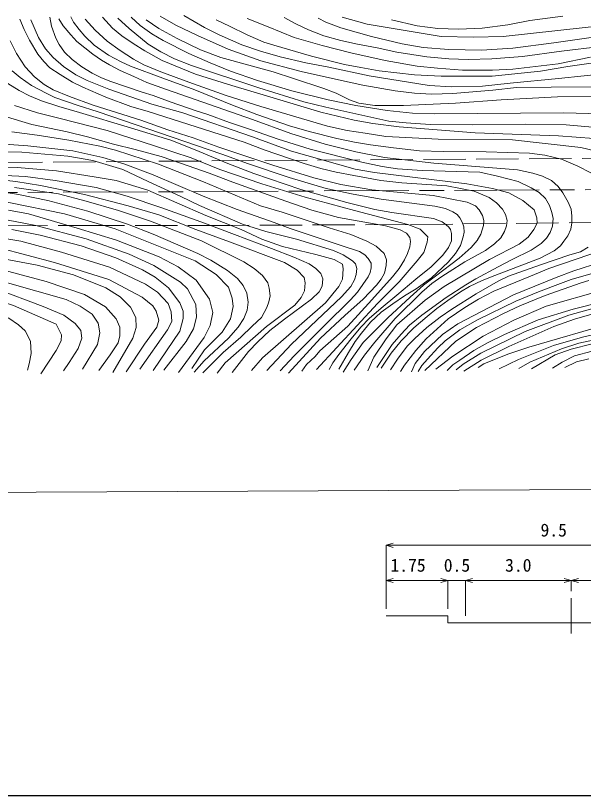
# Model space of a CAD drawing. Units: millimetres on the paper, with parts at other scales. Extents: x 40 to 680, y 20 to 380.
# Drawn here: x 175.2 to 255.7, y 205 to 315.6 of the extents above; entities that cross this region are included whole.
import ezdxf
from ezdxf.enums import TextEntityAlignment as Align

# ---------------------------------------------------------------- set-up
doc = ezdxf.new("R2010")
doc.units = ezdxf.units.MM
doc.linetypes.add('CHAIN', pattern=[18.5, 12, -1.5, 3.5, -1.5])
doc.linetypes.add('DASHED', pattern=[7.5, 6, -1.5])
for name, color, linetype, lineweight in [('M-BGD', 7, 'Continuous', 13), ('M-BMK', 2, 'CHAIN', 13), ('M-STR-HTXT', 7, 'Continuous', 13), ('M-TTL-BAND', 7, 'Continuous', 25)]:
    doc.layers.add(name, color=color, linetype=linetype, lineweight=lineweight)
doc.styles.add('ＭＳ ゴシック', font='')
doc.styles.get('ＭＳ ゴシック').set_extended_font_data('MS Gothic')

msp = doc.modelspace()

# ---------------------------------------------------------------- linework, layer by layer
at = {"layer": 'M-BGD'}
for points in [[(180.056, 315.366), (180.289, 314.081), (180.897, 312.36), (181.379, 311.46), (182.149, 310.408), (183.242, 309.374), (184.592, 308.328), (186.051, 307.401), (187.268, 306.792), (188.559, 306.266), (193.143, 304.74), (194.723, 304.251), (197.139, 303.349), (200.822, 302.065), (202.457, 301.551), (205.52, 300.409), (208.648, 299.369), (212.441, 298.041), (216.954, 296.66), (224.298, 294.788), (227.186, 294.196), (229.375, 293.855), (232.85, 293.609), (241.008, 293.373), (243.529, 292.825), (246.451, 292.04), (248.32, 291.167), (249.452, 290.472), (250.321, 289.623), (250.9, 288.642), (251.255, 287.654), (251.405, 286.784), (251.317, 285.741), (250.989, 284.808), (250.489, 284.018), (249.734, 283.255), (248.285, 282.295), (245.59, 280.982), (243.612, 279.934), (240.479, 278.269), (239.039, 277.41), (236.245, 275.596), (232.794, 273.11), (231.051, 271.686), (229.853, 270.394), (228.586, 268.944), (226.401, 265.654)], [(183.056, 315.414), (183.419, 314.668), (184.227, 313.605), (185.029, 312.641), (186.343, 311.396), (188.368, 309.948), (190.154, 309.019), (191.471, 308.389), (196.077, 306.687), (200.611, 305.052), (205.934, 302.898), (209.412, 301.567), (214.049, 299.935), (216.829, 299.161), (220.735, 298.158), (223.251, 297.63), (225.543, 297.267), (228.762, 296.826), (232.485, 296.413), (235.816, 296.288), (241.943, 296.274), (248.052, 296.092), (250.24, 295.797), (252.596, 295.196), (254.915, 294.241), (256.759, 293.258)], [(187.535, 315.349), (188.961, 313.781), (190.249, 312.706), (191.878, 311.624), (193.528, 310.591), (195.982, 309.218), (200.704, 307.267), (202.366, 306.753), (205.844, 305.681), (210.767, 304.213), (218.473, 301.871), (223.199, 300.761), (225.861, 300.282), (229.584, 299.828), (240.374, 298.974), (252.182, 298.528), (257.179, 298.173)], [(189.715, 315.219), (191.298, 313.739), (194.013, 311.51), (195.8, 310.455), (197.746, 309.437), (200.129, 308.493), (209.701, 305.325), (216.063, 303.365), (219.199, 302.572), (228.11, 300.592), (230.601, 300.35), (234.001, 300.145), (240.056, 300.102), (247.542, 300.205), (253.261, 300.092), (257, 299.753)], [(191.581, 315.359), (192.854, 314.167), (194.528, 312.997), (196.109, 312.063), (199.756, 310.21), (202.787, 308.872), (205.677, 307.698), (209.523, 306.363), (214.38, 304.925), (219.541, 303.62), (223.428, 302.85), (227.888, 302.112), (231.484, 301.737), (234.669, 301.656), (252.892, 301.782), (258.26, 301.656)], [(195.711, 315.513), (197.944, 314.202), (200.994, 312.733), (205.333, 310.82), (209.968, 309.165), (215.684, 307.672), (220.562, 306.566), (224.443, 305.73), (229.044, 304.893), (231.774, 304.579), (234.159, 304.415), (237.197, 304.536), (242.855, 305.013), (246.215, 305.401), (251.164, 305.419), (261.719, 305.492)], [(199.065, 315.578), (201.995, 313.874), (204.045, 312.84), (207.298, 311.454), (209.949, 310.511), (212.723, 309.73), (216.371, 308.859), (219.6, 308.245), (225.313, 307.04), (233.851, 305.656), (237.01, 305.468), (241.415, 305.564), (245.345, 306.002), (252.168, 306.658), (259.483, 307.43)], [(208.032, 315.163), (211.035, 313.963), (214.719, 312.476), (218.651, 311.328), (222.723, 310.295), (227.59, 309.212), (232.161, 308.417), (235.031, 308.109), (238.568, 307.862), (242.8, 307.822), (245.699, 307.982), (252.147, 308.747), (256.712, 309.66)], [(213.283, 315.319), (214.927, 314.39), (216.729, 313.554), (218.91, 312.73), (221.325, 312.053), (223.692, 311.547), (226.481, 311.025), (229.239, 310.377), (233.532, 309.722), (236.631, 309.445), (239.379, 309.354), (242.714, 309.434), (247.082, 309.78), (252.621, 310.555), (258.114, 311.188)], [(218.083, 315.236), (219.182, 314.654), (221.326, 313.834), (225.66, 312.628), (230.007, 311.597), (232.99, 311.075), (236.639, 310.76), (241.25, 310.695), (245.697, 310.982), (251.498, 311.707), (256.794, 312.46)], [(221.528, 315.335), (225.029, 314.365), (235.541, 312.634), (240.114, 312.532), (244.324, 312.619), (259.842, 314.299)], [(228.487, 314.965), (232.118, 314.148), (235.072, 313.726), (238.013, 313.653), (241.344, 313.818), (245.014, 314.287), (248.122, 314.89), (252.791, 315.488)], [(146.31, 315.013), (145.109, 313.596), (144.058, 311.262), (139.567, 301.17), (138.852, 298.332), (138.889, 296.761), (139.394, 295.135), (140.461, 293.241), (141.733, 292.213), (143.547, 291.204), (150.992, 290.307), (169.294, 289.616), (174.239, 289.087), (182.138, 287.46), (189.305, 285.322), (200.677, 280.799), (203.635, 278.864), (205.412, 277.085), (205.924, 275.532), (206.07, 274.344), (205.668, 272.571), (204.478, 270.68), (201.991, 268.176), (200.204, 265.513)], [(175.824, 315.086), (176.417, 313.612), (177.154, 312.112), (178.34, 310.088), (179.209, 309.049), (180.071, 308.193), (181.528, 307.202), (183.279, 306.136), (184.714, 305.413), (187.99, 304.004), (191.54, 302.704), (193.996, 301.98), (207.59, 297.616), (210.447, 296.544), (216.126, 294.614), (218.487, 293.913), (220.633, 293.393), (223.183, 292.886), (227.004, 292.214), (229.969, 291.872), (236.336, 291.418), (240.245, 290.666), (242.328, 289.79), (243.407, 289.039), (244.243, 288.118), (244.658, 287.381), (244.884, 286.542), (244.818, 285.773), (244.541, 284.983), (243.993, 284.064), (243.124, 283.204), (241.849, 282.269), (238.902, 280.654), (236.681, 279.234), (235.656, 278.604), (234.207, 277.589), (232.792, 276.362), (229.006, 272.615), (226.157, 269.276), (224.678, 267.439), (223.197, 265.299)], [(177.382, 315), (178.438, 312.465), (179.449, 310.869), (180.55, 309.633), (181.987, 308.383), (183.726, 307.195), (185.37, 306.392), (188.44, 305.133), (194.534, 303.033), (198.915, 301.768), (208.8, 298.384), (214.317, 296.377), (223.333, 293.825), (226.088, 293.332), (239.207, 291.722), (242.829, 291.05), (245.121, 290.464), (247.143, 289.355), (248.751, 288.016), (249.132, 286.898), (249.14, 286.147), (248.671, 285.249), (247.895, 284.175), (246.604, 283.183), (242.392, 280.971), (235.95, 277.158), (233.267, 275.209), (229.235, 271.708), (227.761, 269.736), (226.02, 267.141), (225.145, 265.213)], [(181.325, 315.098), (181.938, 314.137), (183.024, 312.828), (183.878, 311.915), (186.15, 310.118), (187.4, 309.248), (188.506, 308.619), (190.044, 307.804), (191.964, 306.951), (193.81, 306.081), (196.61, 305.08), (208.807, 300.829), (214.246, 298.869), (219.094, 297.362), (223.442, 296.258), (227.532, 295.458), (234.493, 294.664), (244.623, 293.869), (246.365, 293.693), (248.541, 293.251), (249.899, 292.806), (251.209, 292.176), (252.131, 291.325), (252.795, 290.464), (253.567, 289.133), (253.978, 288.11), (254.069, 287.147), (254.079, 286.201), (253.909, 285.308), (253.523, 284.344), (252.953, 283.574), (252.447, 282.948), (251.545, 282.231), (249.572, 281.164), (243.138, 278.704), (241.373, 277.995), (239.585, 277.187), (238.273, 276.406), (236.472, 275.201), (234.907, 274.032), (233.55, 272.895), (231.655, 271.321), (229.88, 269.461), (228.456, 267.695), (227.051, 265.584)], [(185.047, 315.074), (186.471, 313.535), (188.19, 311.946), (190.026, 310.635), (191.925, 309.387), (193.388, 308.605), (195.781, 307.626), (199.745, 306.136), (205.072, 304.23), (209.99, 302.67), (219.447, 299.876), (222.192, 299.293), (224.769, 298.887), (227.677, 298.452), (230.533, 298.269), (235.115, 298.06), (245.647, 297.942), (255.362, 296.897), (257.538, 296.361)], [(193.724, 314.98), (195.502, 313.754), (198.095, 312.322), (201.429, 310.728), (204.314, 309.654), (211.72, 307.585), (214.624, 306.641), (218.893, 305.248), (220.665, 304.601), (222.531, 303.655), (223.873, 303.169), (226.14, 302.853), (230.191, 302.81), (237.557, 303.143), (244.072, 303.644), (252.058, 304.055), (258.62, 304.121)], [(203.66, 314.973), (205.515, 314.07), (208.054, 312.861), (210.419, 311.824), (211.811, 311.38), (217.166, 309.83), (221.853, 308.657), (224.157, 308.231), (226.764, 307.745), (231.768, 307.155), (235.533, 306.998), (238.509, 306.992), (242.763, 306.989), (249.647, 307.68), (253.506, 308.38), (261.084, 309.449)], [(174.432, 312.01), (175.323, 310.195), (176.548, 308.336), (177.886, 306.903), (179.238, 305.825), (180.527, 305.052), (182.823, 304.108), (186.21, 302.893), (192.952, 300.729), (196.803, 299.374), (200.389, 298.24), (204.035, 296.924), (211.673, 294.364), (217.506, 292.596), (221.338, 291.649), (225.696, 290.894), (234.409, 290.069), (239.253, 289.125), (240.421, 288.616), (240.912, 288.018), (241.405, 287.224), (241.581, 286.535), (241.542, 285.798), (241.151, 284.601), (240.642, 283.692), (239.781, 282.701), (238.104, 281.183), (234.745, 278.644), (233.023, 277.336), (231.134, 275.633), (227.979, 272.722), (224.505, 269.246), (222.769, 266.825), (221.65, 265.038)], [(174.705, 307.758), (175.852, 306.808), (177.457, 305.663), (179.531, 304.576), (180.764, 303.948), (183.93, 302.858), (186.892, 301.918), (204.444, 295.92), (208.206, 294.544), (213.979, 292.602), (219.241, 291.068), (223.06, 290.243), (227.051, 289.546), (234.646, 288.569), (236.165, 288.242), (237.218, 287.774), (237.79, 287.391), (238.186, 286.897), (238.533, 286.278), (238.754, 285.647), (238.825, 284.881), (238.663, 284.185), (238.266, 282.992), (237.589, 281.835), (236.517, 280.614), (234.174, 278.374), (231.988, 276.834), (230.353, 275.837), (228.703, 274.717), (227.025, 273.53), (225.533, 272.096), (224.263, 270.549), (223.355, 269.357), (222.382, 267.796), (221.028, 265.446)], [(174.123, 305.961), (175.713, 304.963), (177.162, 304.193), (178.886, 303.489), (181.331, 302.691), (184.244, 301.836), (191.495, 299.661), (197.189, 297.895), (200.669, 296.527), (205.277, 294.599), (209.002, 293.164), (215.646, 290.916), (222.161, 289.054), (226.151, 288.102), (228.544, 287.637), (234.462, 286.824), (235.673, 286.326), (236.244, 285.931), (236.639, 285.597), (236.848, 285.252), (236.992, 284.695), (236.988, 283.644), (236.588, 282.673), (235.8, 281.612), (234.136, 279.936), (231.932, 278.187), (229.279, 275.958), (227.02, 274.083), (225.332, 272.645), (224.173, 271.393), (222.777, 269.753), (221.037, 267.522), (220.189, 266.361), (219.684, 265.405)], [(175.032, 302.836), (178.313, 301.807), (181.35, 301.053), (188.195, 299.277), (194.887, 297.113), (200.094, 295.417), (204.151, 293.775), (210.129, 291.737), (216.242, 289.836), (223.273, 287.954), (230.812, 285.946), (232.58, 285.286), (233.662, 284.205), (233.536, 283.439), (233.064, 281.996), (232.151, 280.789), (229.579, 277.838), (226.511, 274.734), (217.844, 265.381)], [(173.564, 301.332), (177.486, 300.136), (182.509, 299.082), (185.382, 298.406), (189.1, 297.346), (192.168, 296.607), (195.825, 295.589), (198.715, 294.626), (202.639, 293.219), (205.992, 291.953), (213.521, 289.26), (217.209, 287.969), (220.994, 286.935), (227.67, 285.743), (229.724, 285.188), (230.607, 284.737), (231.1, 284.133), (231.211, 283.528), (231.095, 282.794), (230.748, 281.85), (230.345, 280.933), (229.594, 279.7), (228.639, 278.556), (225.717, 275.291), (222.328, 271.534), (218.357, 268.049), (217.666, 267.251), (216.471, 266.09), (215.811, 265.163)], [(174.658, 299.112), (178.249, 298.616), (182.729, 297.919), (187.155, 297.06), (189.39, 296.478), (195.479, 294.504), (201.824, 292.016), (209.911, 288.603), (212.981, 287.689), (217.11, 286.334), (219.668, 285.5), (222.714, 284.521), (225.011, 283.58), (226.346, 282.863), (227.461, 281.834), (227.81, 280.963), (227.739, 280.132), (227.52, 279.061), (227.022, 278.193), (226.381, 277.333), (224.482, 275.39), (221.879, 273.063), (218.444, 269.826), (213.89, 264.854)], [(170.987, 297.517), (176.916, 297.114), (183.311, 296.38), (187.585, 295.479), (190.709, 294.517), (194.729, 293), (201.798, 289.957), (206.617, 288.104), (211.848, 286.261), (214.131, 285.394), (221.484, 282.943), (223.954, 282.107), (224.736, 281.632), (225.205, 281.119), (225.619, 280.452), (225.626, 279.814), (225.469, 279.151), (225.197, 278.531), (223.702, 276.383), (222.7, 275.26), (219.016, 271.632), (214.695, 267.322), (212.738, 265.208)], [(167.755, 296.283), (176.082, 296.204), (182.589, 295.662), (186.141, 295.027), (190.385, 293.775), (193.99, 292.059), (198.625, 289.918), (201.287, 288.635), (207.378, 286.002), (210.676, 284.97), (215.02, 283.894), (220.272, 282.259), (221.67, 281.653), (222.959, 280.824), (223.392, 280.358), (223.575, 279.736), (223.51, 278.878), (223.261, 278.112), (222.737, 277.165), (221.407, 275.719), (218.776, 273.204), (214.323, 268.993), (210.83, 265.236)], [(163.528, 294.191), (175.417, 294.057), (180.996, 293.552), (186.352, 292.728), (189.483, 292.204), (193.965, 290.839), (202.161, 287.218), (207.189, 285.255), (210.127, 283.896), (213.029, 282.819), (217.793, 281.708), (220.361, 281.011), (221.545, 280.318), (221.645, 279.672), (221.559, 278.194), (221.051, 277.178), (219.123, 274.839), (210.206, 267.06), (208.64, 265.257)], [(169.778, 293.112), (176.628, 292.758), (180.827, 292.197), (186.639, 291.191), (191.001, 289.983), (195.914, 288.321), (201.979, 286.156), (206.233, 284.538), (211.469, 282.544), (214.656, 281.331), (216.84, 280.396), (217.776, 279.736), (218.462, 279.023), (218.75, 278.271), (218.653, 277.196), (218.261, 276.404), (217.158, 275.352), (213.311, 272.515), (211.26, 270.919), (209.558, 269.316), (208.241, 267.953), (205.925, 264.959)], [(170.525, 292.579), (175.254, 292.058), (178.719, 291.505), (184.987, 290.208), (191.158, 288.625), (195.49, 287.328), (200.762, 285.246), (205.525, 283.518), (213.319, 280.544), (215.122, 279.48), (216.123, 278.432), (216.27, 277.664), (216.162, 276.527), (215.697, 275.596), (214.804, 274.525), (210.758, 271.476), (204.904, 266.319), (203.784, 264.889)], [(170.597, 291.03), (175.612, 290.228), (179.761, 289.339), (185.421, 287.856), (191.079, 286.011), (194.689, 284.595), (201.023, 281.83), (202.895, 280.876), (205.244, 279.432), (206.648, 278.283), (207.455, 277.322), (207.975, 276.233), (208.162, 274.958), (208.015, 273.827), (207.58, 272.632), (206.78, 271.419), (205.367, 269.851), (201.925, 266.623), (200.532, 265.025)], [(175.053, 291.182), (181.269, 290.298), (185.208, 289.279), (189.769, 287.95), (194.351, 286.449), (201.543, 283.643), (207.554, 280.673), (209.047, 279.721), (210.208, 278.701), (210.946, 277.705), (211.172, 276.931), (211.302, 275.862), (211.121, 274.978), (210.841, 274.17), (210.048, 272.783), (208.766, 271.528), (207.135, 269.981), (204.618, 267.799), (201.765, 264.898)], [(174.18, 288.005), (177.03, 287.449), (183.924, 285.419), (189.511, 283.744), (195.554, 281.371), (198.264, 279.938), (200.792, 278.06), (202.678, 275.358), (203.183, 273.457), (202.813, 271.626), (201.921, 269.919), (198.323, 264.958)], [(172.647, 286.854), (178.077, 285.791), (185.225, 283.914), (191.31, 281.737), (194.79, 280.152), (198.578, 277.782), (199.599, 276.83), (200.745, 274.626), (200.861, 272.826), (200.44, 271.142), (199.365, 269.379), (196.242, 265.3)], [(128.353, 286.373), (129.151, 283.878), (130.012, 282.396), (131.189, 281.232), (132.413, 280.754), (134.09, 280.346), (137.159, 280.496), (150.382, 282.272), (155.792, 282.781), (158.293, 283.025), (162.308, 282.934), (166.355, 282.411), (171.392, 281.487), (178.265, 280.176), (183.403, 278.802), (187.992, 276.971), (190.03, 275.691), (191.498, 274.251), (192.229, 272.749), (192.308, 271.334), (191.811, 269.845), (188.975, 264.97)], [(171.336, 284.343), (175.966, 283.57), (181.691, 282.017), (188.515, 279.895), (193.628, 277.492), (195.331, 276.344), (196.826, 274.753), (197.269, 273.562), (197.339, 272.22), (196.758, 271.024), (192.799, 265.425)], [(174.672, 285.261), (178.676, 284.447), (184.507, 282.912), (189.429, 281.227), (193.172, 279.55), (195.006, 278.487), (196.886, 276.99), (198.498, 274.834), (198.94, 273.668), (198.94, 272.643), (198.487, 270.85), (194.723, 265.273)], [(172.802, 282.663), (180.731, 280.566), (188.426, 278.155), (193.131, 275.65), (194.638, 274.411), (195.15, 273.679), (195.521, 272.389), (195.227, 271.419), (193.477, 268.993), (190.874, 265.065)], [(256.396, 282.726), (255.304, 282.099), (253.803, 281.633), (249.648, 280.257), (245.106, 278.612), (243.621, 277.925), (240.505, 276.118), (237.046, 273.957), (235.421, 272.823), (233.501, 271.328), (231.799, 269.8), (230.731, 268.709), (229.345, 266.852), (228.373, 265.332)], [(258.432, 282.32), (250.798, 279.735), (248.212, 278.651), (243.022, 276.522), (240.84, 275.382), (238.922, 274.207), (236.552, 272.583), (233.414, 269.753), (231.95, 268.07), (230.332, 266.008), (229.78, 265.089)], [(128.917, 281.242), (131.107, 279.356), (132.792, 278.796), (133.817, 278.528), (134.351, 278.468), (135.68, 278.349), (138.715, 278.379), (142.776, 278.935), (150.32, 280.432), (156.807, 281.248), (161.754, 281.384), (164.43, 281.1), (168.706, 280.626), (171.355, 280.045), (179.538, 277.868), (184.966, 276.014), (187.939, 274.258), (189.483, 272.564), (189.997, 271.402), (189.997, 270.146), (189.753, 269.167), (188.618, 267.451), (186.996, 265.235)], [(128.595, 278.211), (130.391, 277.39), (132.931, 276.736), (134.861, 276.632), (136.388, 276.916), (142.265, 278.179), (146.12, 278.809), (151.088, 279.776), (154.84, 280.345), (158.571, 280.46), (161.925, 280.366), (166.014, 279.965), (182.363, 275.335), (184.365, 274.394), (186.036, 273.253), (186.895, 271.959), (187.168, 270.575), (186.803, 268.952), (184.689, 265.43)], [(258.188, 280.614), (254.346, 279.408), (251.849, 278.435), (245.818, 275.963), (237.886, 271.854), (235.733, 270.373), (233.175, 267.957), (231.865, 266.252), (231.348, 265.052)], [(127.809, 276.685), (129.651, 276.134), (131.662, 275.932), (135.565, 276), (143.14, 277.46), (147.592, 278.655), (151.749, 279.396), (156.396, 279.664), (162.521, 279.297), (165.518, 278.806), (172.3, 276.873), (179.089, 274.336), (182.056, 273.075), (183.651, 271.917), (184.473, 270.917), (184.602, 269.837), (184.077, 268.368), (182.799, 266.388), (182.012, 265.22)], [(257.093, 279.063), (253.988, 278.138), (251.714, 277.322), (249.363, 276.4), (246.144, 275.075), (240.686, 272.428), (238.208, 271.009), (236.121, 269.46), (235.066, 268.449), (233.627, 266.866), (232.82, 265.974), (232.283, 265.131)], [(128.196, 274.526), (130.583, 273.963), (134.8, 274.074), (139.18, 274.637), (145.541, 276.029), (151.797, 277.085), (157.537, 277.678), (164.223, 277.361), (168.932, 276.517), (174.893, 274.486), (180.959, 271.823), (181.711, 270.321), (181.684, 269.451), (180.973, 268.075), (178.759, 264.768)], [(256.486, 278.003), (255.414, 277.682), (250.278, 275.895), (246.7, 274.44), (244.374, 273.329), (240.569, 271.362), (237.625, 269.411), (233.235, 265.254)], [(127.429, 272.819), (129.414, 272.442), (132.524, 272.408), (135.142, 272.663), (141.145, 274.065), (147.136, 274.791), (151.087, 275.626), (157.641, 276.585), (159.973, 276.673), (161.944, 276.501), (163.951, 276.252), (168.144, 275.203), (171.055, 274.146), (174.245, 272.652), (175.625, 271.732), (176.546, 270.899), (177.319, 269.403), (177.406, 267.663), (177.132, 266.196), (176.908, 265.313)], [(258.406, 276.655), (250.428, 274.357), (245.858, 272.379), (241.497, 270.104), (237.214, 267.285), (234.792, 265.44)], [(263.075, 276.189), (254.269, 273.966), (249.303, 272.458), (244.546, 270.369), (242.113, 269.153), (240.198, 268.088), (238.181, 266.733), (237.179, 266.054), (236.41, 265.233)], [(257.585, 274.185), (253.637, 273.12), (247.468, 270.794), (241.186, 267.716), (238.645, 266.163), (237.694, 265.359)], [(257.59, 273.409), (254.446, 272.514), (251.542, 271.508), (245.131, 268.67), (241.195, 266.735), (238.757, 265.14)], [(260.01, 272.061), (247.981, 268.582), (245.015, 267.552), (241.608, 266.181), (240.768, 265.687)], [(259.408, 270.878), (255.603, 269.998), (251.486, 268.793), (246.509, 266.814), (243.767, 265.477)], [(258.38, 269.825), (255.046, 269.113), (252.625, 268.325), (248.126, 266.429), (246.544, 265.528)], [(256.964, 269.044), (253.971, 268.256), (251.694, 267.467), (248.368, 265.504)], [(256.948, 267.996), (254.469, 267.337), (252.708, 266.442), (251.337, 265.595)], [(256.47, 266.907), (254.719, 266.463), (253.071, 265.675)], [(275.248, 230.476), (271.498, 230.476), (271.498, 229.476), (236.498, 229.476), (236.498, 230.476), (227.748, 230.476)]]:
    msp.add_lwpolyline(points, dxfattribs=at)
at = {"layer": 'M-BGD', "linetype": 'DASHED'}
for points in [[(68.027, 294.023), (274.553, 295.471), (297.536, 295.653), (327.062, 295.875), (328.926, 297.13), (349.084, 296.934), (350.868, 295.504), (363.723, 295.643), (374.212, 295.371), (390.204, 294.736), (406.815, 294.399), (426.072, 293.704), (464.549, 292.175), (480.358, 291.263), (498.723, 290.545), (518.599, 289.487), (527.323, 288.834), (546.96, 287.311), (568.214, 285.576)], [(567.829, 276.46), (552.175, 277.614), (538.656, 278.726), (511.129, 280.852), (509.157, 279.481), (488.754, 280.696), (487.258, 282.065), (451.127, 284.179), (430.12, 284.802), (408.259, 285.649), (358.104, 286.423), (326.748, 286.592), (303.379, 286.512), (259.688, 286.262), (230.812, 285.946), (205.646, 285.833), (187.215, 285.834), (165.606, 285.733), (143.047, 285.657), (105.882, 285.416), (68.166, 285.022)]]:
    msp.add_lwpolyline(points, dxfattribs=at)
at = {"layer": 'M-BMK'}
msp.add_line((253.998, 232.976), (253.998, 227.976), dxfattribs=at)
msp.add_lwpolyline([(312.499, 290.992), (267.952, 290.947), (167.818, 290.458), (68.091, 289.563)], dxfattribs=at)
at = {"layer": 'M-STR-HTXT'}
for p, q in [((227.748, 240.466), (228.748, 240.766)), ((227.748, 231.476), (227.748, 240.476)), ((227.748, 240.466), (275.248, 240.466)), ((227.748, 240.466), (228.748, 240.166)), ((227.748, 235.476), (228.748, 235.776)), ((236.498, 235.476), (235.498, 235.776)), ((236.498, 235.476), (235.498, 235.776)), ((238.998, 235.476), (239.998, 235.776)), ((238.998, 235.476), (239.998, 235.776)), ((253.998, 235.476), (252.998, 235.776)), ((253.998, 235.476), (254.998, 235.776)), ((236.498, 235.476), (227.748, 235.476)), ((227.748, 235.476), (228.748, 235.176)), ((236.498, 235.476), (234.498, 235.476)), ((236.498, 235.476), (235.498, 235.176)), ((236.498, 235.476), (235.498, 235.176)), ((236.498, 231.476), (236.498, 235.486)), ((236.498, 235.476), (238.998, 235.476)), ((238.998, 230.476), (238.998, 235.486)), ((238.998, 235.476), (240.998, 235.476)), ((238.998, 235.476), (239.998, 235.176)), ((238.998, 235.476), (253.998, 235.476)), ((238.998, 235.476), (239.998, 235.176)), ((253.998, 235.476), (252.998, 235.176)), ((253.998, 233.976), (253.998, 235.486)), ((253.998, 235.476), (268.998, 235.476)), ((253.998, 235.476), (254.998, 235.176))]:
    msp.add_line(p, q, dxfattribs=at)
msp.add_lwpolyline([(312.542, 248.492), (268.077, 248.447), (168.112, 247.959), (68.773, 247.068)], dxfattribs=at)
at = {"layer": 'M-TTL-BAND'}
msp.add_line((40, 205), (579, 205), dxfattribs=at)

# ---------------------------------------------------------------- texts
at = {"layer": 'M-STR-HTXT', "style": 'ＭＳ ゴシック'}
for s, p in [('9.5', (251.503, 242.629)), ('1.75', (230.848, 237.639)), ('0.5', (237.784, 237.639)), ('3.0', (246.483, 237.639))]:
    msp.add_text(s, height=1.833, dxfattribs=at).set_placement(p, align=Align.MIDDLE_CENTER)

doc.saveas('drawing.dxf')
